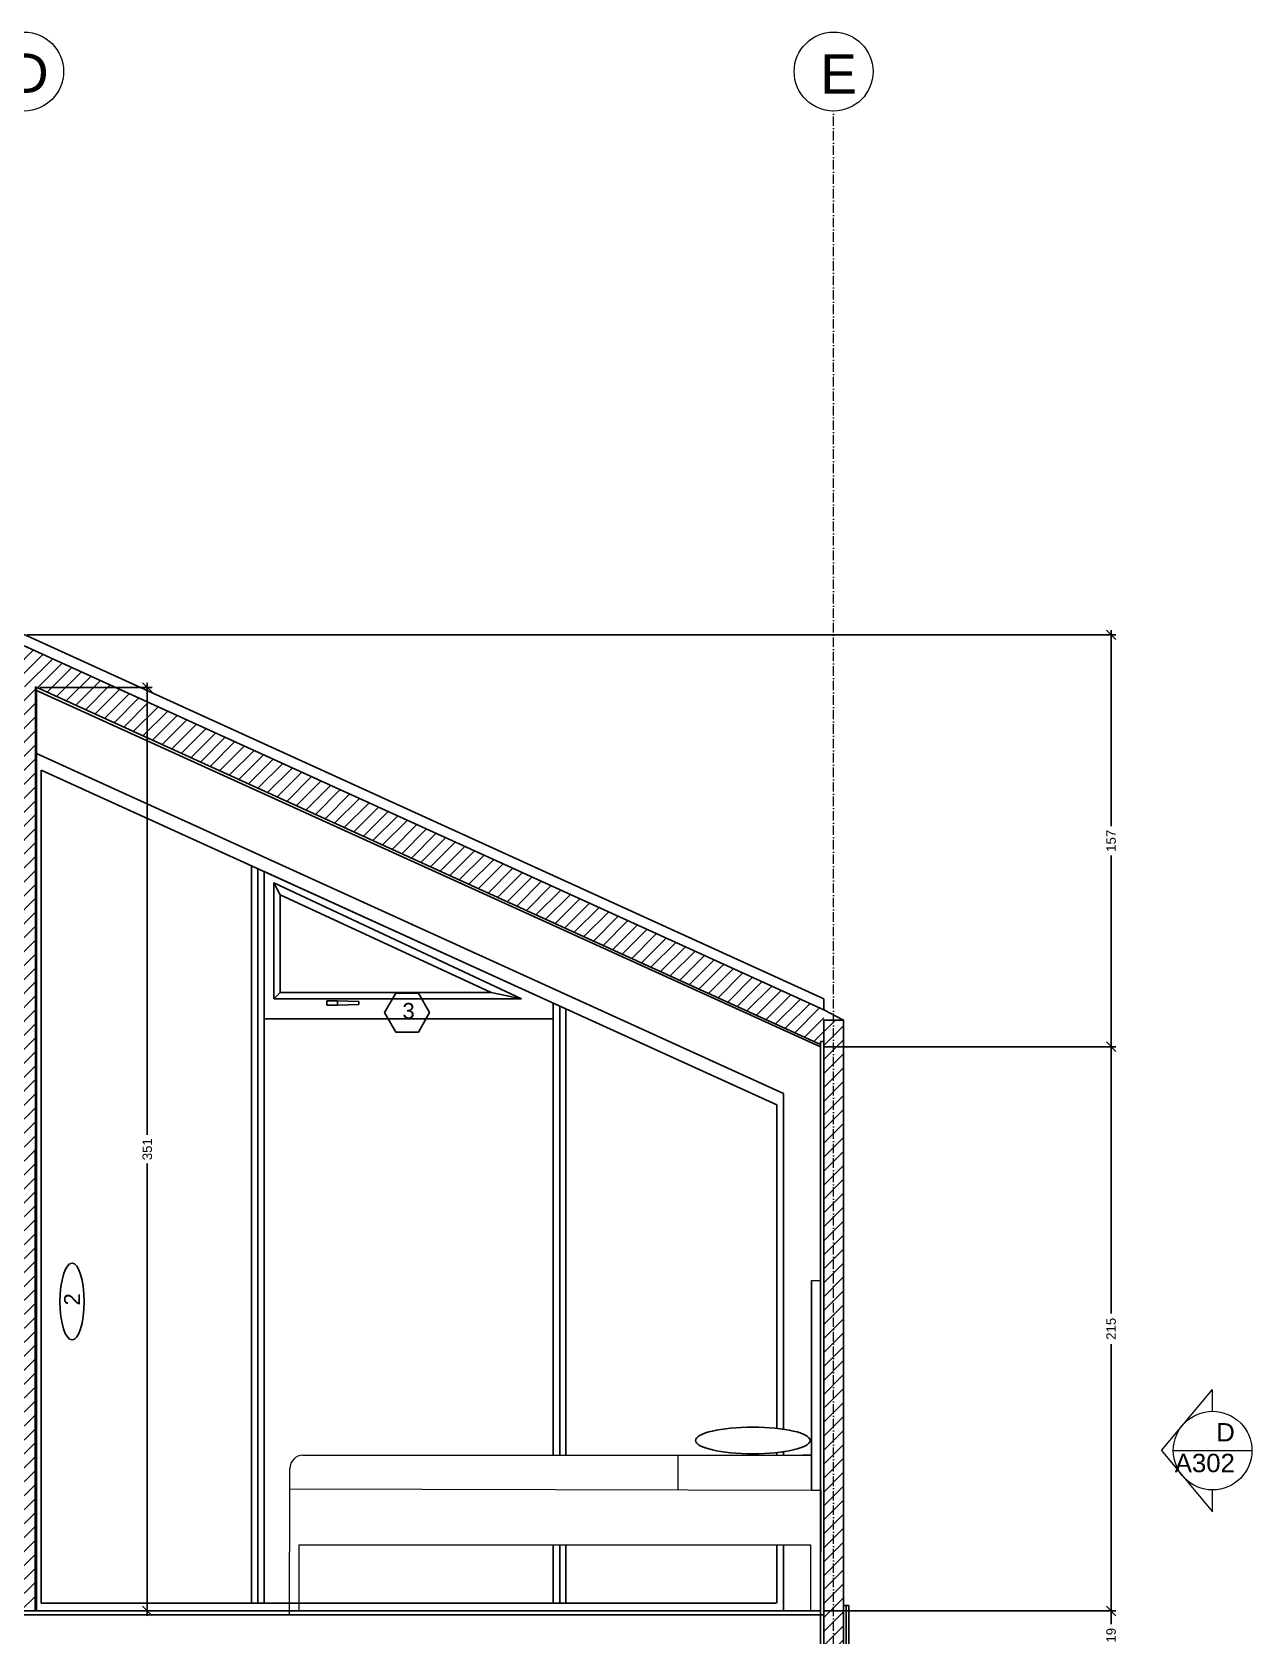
# Model space of a CAD drawing. Header units: centimetres. Extents: x 1059 to 7420, y -439 to 4439.
# Drawn here: x 1887 to 2351, y -30 to 579 of the extents above; entities that cross this region are included whole.
import ezdxf

# ---------------------------------------------------------------- set-up
doc = ezdxf.new("R2010")
doc.units = ezdxf.units.CM
doc.header["$MEASUREMENT"] = 0
doc.linetypes.add('ACAD_ISO10W100', pattern=[18, 12, -3, 0, -3])
doc.linetypes.add('AUSGEZOGEN', pattern=[0])
doc.layers.add('ARREDI', color=8, linetype='Continuous', lineweight=18)
doc.layers.add('CAMPITURE', color=7, linetype='Continuous', lineweight=25)
for name, color, linetype in [('INFISSI', 4, 'Continuous'), ('NUMERAZIONE', 30, 'Continuous'), ('quote nuove', 2, 'Continuous'), ('STRUTTURA', 1, 'Continuous')]:
    doc.layers.add(name, color=color, linetype=linetype)
doc.layers.get('0').off()
doc.styles.add('ARIAL', font='Arial.ttf')
doc.styles.get("Standard").update_dxf_attribs({"font": 'Arial.ttf'})
doc.dimstyles.new('TICK_36', dxfattribs={"dimtxt": 3.6, "dimasz": 3.6, "dimexe": 1.8, "dimexo": 1.2, "dimgap": 1.8, "dimtad": 0, "dimdec": 0, "dimzin": 0, "dimdsep": 46, "dimtxsty": 'ARIAL', "dimblk": 'OBLIQUE', "dimcen": 1.8, "dimdle": 1.8, "dimclrd": 256, "dimclrt": 256, "dimadec": 0, "dimazin": 0, "dimtfac": 1, "dimtdec": 0, "dimtmove": 1, "dimatfit": 3, "dimldrblk": 'OPEN90', "dimfxl": 1, "dimtfill": 1, "dimtolj": 1, "dimtzin": 0, "dimarcsym": 0})

# ---------------------------------------------------------------- blocks, each defined once
blk = doc.blocks.new('_Oblique')
at = {"color": 0, "linetype": 'ByBlock', "lineweight": -2}
blk.add_line((-0.5, -0.5), (0.5, 0.5), dxfattribs=at)
blk = doc.blocks.new('*D324')
at = {"layer": 'quote nuove', "color": 0, "lineweight": -2, "transparency": 16777216}
for p, q in [((1889.9, 330.09), (1932.57, 330.09)), ((1888.9, -20.95), (1932.57, -20.95))]:
    blk.add_line(p, q, dxfattribs=at)
at = {"layer": 'quote nuove', "lineweight": -2, "transparency": 16777216}
for p, q in [((1930.77, 331.89), (1930.77, 159.98)), ((1930.77, -22.75), (1930.77, 149.16))]:
    blk.add_line(p, q, dxfattribs=at)
at = {"layer": 'quote nuove', "lineweight": -2, "transparency": 16777216, "xscale": 3.6, "yscale": 3.6, "zscale": 3.6}
for p, rotation in [((1930.77, 330.09), 90), ((1930.77, -20.95), 270)]:
    blk.add_blockref('_Oblique', p, dxfattribs=dict(at, rotation=rotation))
at = {"layer": 'quote nuove', "transparency": 16777216, "insert": (1930.77, 154.57), "char_height": 3.6, "attachment_point": 5, "rotation": 90, "style": 'ARIAL', "bg_fill": 3, "box_fill_scale": 1.25, "bg_fill_color": 256, "bg_fill_true_color": 13158600, "bg_fill_transparency": 0}
blk.add_mtext('\\A1;351', dxfattribs=at)
blk = doc.blocks.new('_Open90')
at = {"color": 0, "linetype": 'ByBlock', "lineweight": -2}
for p, q in [((0, 0), (-1, 0)), ((-0.5, 0.5), (0, 0)), ((0, 0), (-0.5, -0.5))]:
    blk.add_line(p, q, dxfattribs=at)
blk = doc.blocks.new('*D326')
at = {"layer": 'quote nuove', "color": 0, "lineweight": -2, "transparency": 16777216}
for p, q in [((2187.85, -20.95), (2298.94, -20.95)), ((2187.9, -39.45), (2298.94, -39.45))]:
    blk.add_line(p, q, dxfattribs=at)
at = {"layer": 'quote nuove', "lineweight": -2, "transparency": 16777216}
for p, q in [((2297.14, -19.15), (2297.14, -25.99)), ((2297.14, -41.25), (2297.14, -34.41))]:
    blk.add_line(p, q, dxfattribs=at)
at = {"layer": 'quote nuove', "lineweight": -2, "transparency": 16777216, "xscale": 3.6, "yscale": 3.6, "zscale": 3.6}
for p, rotation in [((2297.14, -20.95), 90), ((2297.14, -39.45), 270)]:
    blk.add_blockref('_Oblique', p, dxfattribs=dict(at, rotation=rotation))
at = {"layer": 'quote nuove', "transparency": 16777216, "insert": (2297.14, -30.2), "char_height": 3.6, "attachment_point": 5, "rotation": 90, "style": 'ARIAL', "bg_fill": 3, "box_fill_scale": 1.25, "bg_fill_color": 256, "bg_fill_true_color": 13158600, "bg_fill_transparency": 0}
blk.add_mtext('\\A1;19', dxfattribs=at)
blk = doc.blocks.new('*D327')
at = {"layer": 'quote nuove', "lineweight": -2, "transparency": 16777216}
for p, q in [((2297.14, 195.34), (2297.14, 92.12)), ((2297.14, -22.75), (2297.14, 80.47))]:
    blk.add_line(p, q, dxfattribs=at)
at = {"layer": 'quote nuove', "color": 0, "lineweight": -2, "transparency": 16777216}
for p, q in [((2187.9, 193.54), (2298.94, 193.54)), ((2187.9, -20.95), (2298.94, -20.95))]:
    blk.add_line(p, q, dxfattribs=at)
at = {"layer": 'quote nuove', "lineweight": -2, "transparency": 16777216, "xscale": 3.6, "yscale": 3.6, "zscale": 3.6}
for p, rotation in [((2297.14, 193.54), 90), ((2297.14, -20.95), 270)]:
    blk.add_blockref('_Oblique', p, dxfattribs=dict(at, rotation=rotation))
at = {"layer": 'quote nuove', "transparency": 16777216, "insert": (2297.14, 86.29), "char_height": 3.6, "attachment_point": 5, "rotation": 90, "style": 'ARIAL', "bg_fill": 3, "box_fill_scale": 1.25, "bg_fill_color": 256, "bg_fill_true_color": 13158600, "bg_fill_transparency": 0}
blk.add_mtext('\\A1;215', dxfattribs=at)
blk = doc.blocks.new('*D318')
at = {"layer": 'quote nuove', "color": 0, "lineweight": -2, "transparency": 16777216}
for p, q in [((1885.14, 350.08), (2298.94, 350.08)), ((2189.1, 193.54), (2298.94, 193.54))]:
    blk.add_line(p, q, dxfattribs=at)
at = {"layer": 'quote nuove', "lineweight": -2, "transparency": 16777216}
for p, q in [((2297.14, 351.88), (2297.14, 277.41)), ((2297.14, 191.74), (2297.14, 266.2))]:
    blk.add_line(p, q, dxfattribs=at)
at = {"layer": 'quote nuove', "lineweight": -2, "transparency": 16777216, "xscale": 3.6, "yscale": 3.6, "zscale": 3.6}
for p, rotation in [((2297.14, 350.08), 90), ((2297.14, 193.54), 270)]:
    blk.add_blockref('_Oblique', p, dxfattribs=dict(at, rotation=rotation))
at = {"layer": 'quote nuove', "transparency": 16777216, "insert": (2297.14, 271.81), "char_height": 3.6, "attachment_point": 5, "rotation": 90, "style": 'ARIAL', "bg_fill": 3, "box_fill_scale": 1.25, "bg_fill_color": 256, "bg_fill_true_color": 13158600, "bg_fill_transparency": 0}
blk.add_mtext('\\A1;157', dxfattribs=at)

msp = doc.modelspace()

# ---------------------------------------------------------------- hatches: boundary and pattern name
at = {"layer": 'CAMPITURE'}
h = msp.add_hatch(dxfattribs=at)
h.set_pattern_fill('ANSI31', color=0, scale=30)
h.set_pattern_definition([(45, (-1129.0323, -3748.747), (-2.6516504, 2.6516504), [])])
h.paths.add_polyline_path([(1884.03, 345.95), (1567.3, 204.23), (1567.3, 195.55), (1574.8, 195.55), (1576, 195.55), (1576, 194.43), (1879.2, 330.1), (1879.2, 330.55), (1880.2, 330.55), (1880.2, 330.42), (1887.7, 330.42), (1888.7, 330.42), (1888.7, 330.09), (2186.7, 194.41), (2186.7, 195.55), (2187.9, 195.55), (2187.9, 204.23), (2187.9, 207.6)])
h.paths.add_polyline_path([(2195.4, 203.69), (2187.9, 203.69), (2187.9, -270.46), (2195.4, -270.46)])

# ---------------------------------------------------------------- linework, layer by layer
at = {"layer": 'ARREDI'}
for p, q in [((2183.26, 104.67), (2186.57, 104.67)), ((2132.4, 38.25), (2132.38, 25.08)), ((2132.4, 38.25), (2179.92, 38.25)), ((1984.92, 25.43), (1984.93, 33.25)), ((2183.26, 24.95), (2186.57, 24.95)), ((1988.49, -20.95), (1988.49, 4.2)), ((1988.49, 4.2), (2182.87, 4.2)), ((2182.87, 4.2), (2182.87, -20.94))]:
    msp.add_line(p, q, dxfattribs=at)
at = {"layer": 'ARREDI', "lineweight": 0}
msp.add_line((1989.93, 38.25), (2132.4, 38.25), dxfattribs=at)
at = {"layer": 'ARREDI', "lineweight": -2}
for p, q in [((2170.06, 38.25), (2170.06, 39.24)), ((2172.56, 38.25), (2172.56, 39.56))]:
    msp.add_line(p, q, dxfattribs=at)
at = {"layer": 'ARREDI'}
for points in [[(2183.26, 104.67), (2183.26, 104.67), (2183.26, 24.95), (2183.26, 24.95)], [(1984.95, 25.43), (2186.75, 24.95), (2186.64, -22.38), (1984.84, -22.38)]]:
    msp.add_lwpolyline(points, close=True, dxfattribs=at)
msp.add_arc((1989.93, 33.25), 5, 90, 179.9396, dxfattribs=at)
at = {"layer": 'ARREDI', "lineweight": -2}
msp.add_ellipse((2160.95, 43.86), major_axis=(21.75, 0), ratio=0.233603, dxfattribs=at)
at = {"layer": 'INFISSI', "color": 4, "lineweight": -2}
for p, q in [((2172.56, 175.81), (1888.7, 304.98)), ((1890.37, -18.01), (1890.37, 298.73)), ((2170.06, 171.46), (1890.37, 298.72)), ((1970.37, -17.99), (1970.37, 262.33)), ((1972.8, -17.99), (1972.8, 261.22)), ((1975.23, -17.99), (1975.23, 260.12)), ((2085.01, 38.25), (2085, 210.16)), ((2085, 210.16), (2085, 210.16)), ((2087.56, 38.25), (2087.56, 209)), ((2087.56, 209), (2087.56, 209)), ((2089.86, 38.25), (2089.86, 207.95)), ((2170.06, 48.47), (2170.06, 171.46)), ((2172.56, 48.16), (2172.56, 175.81)), ((2170.06, 38.25), (2170.06, 39.24)), ((2172.56, 38.25), (2172.56, 39.56)), ((2085.01, -17.99), (2085.01, 4.2)), ((2087.56, -17.99), (2087.56, 4.2)), ((2089.86, -17.99), (2089.86, 4.2)), ((2170.06, -17.99), (2170.06, 4.2)), ((2172.56, -20.95), (2172.56, 4.2)), ((2169.78, -17.99), (1890.37, -18.01))]:
    msp.add_line(p, q, dxfattribs=at)
at = {"layer": 'INFISSI', "linetype": 'AUSGEZOGEN'}
for p, q in [((2089.86, 207.95), (1975.23, 260.11)), ((1975.23, 260.11), (1975.23, 204.09)), ((2072.95, 211.71), (1978.88, 255.84)), ((1978.88, 255.84), (1978.88, 211.75)), ((2061.53, 214.18), (1981.32, 251.22)), ((1981.32, 251.22), (1981.32, 214.18)), ((1981.32, 214.18), (2061.53, 214.18)), ((1978.88, 211.75), (2072.95, 211.71)), ((2003.09, 210.96), (1999.06, 210.96)), ((1999.06, 209.35), (1999.06, 210.96)), ((2003.09, 209.35), (1999.06, 209.35)), ((2011.14, 210.72), (2003.09, 210.96)), ((2003.09, 209.35), (2003.09, 210.96)), ((2003.09, 209.35), (2011.14, 209.59)), ((2011.14, 209.59), (2011.14, 210.72))]:
    msp.add_line(p, q, dxfattribs=at)
at = {"layer": 'INFISSI'}
for p, q in [((1978.88, 255.84), (1981.32, 251.22)), ((1978.88, 211.75), (1981.32, 214.18)), ((2072.95, 211.71), (2061.53, 214.18)), ((1975.23, 204.09), (2085, 204.09)), ((2179.92, 38.25), (2183.26, 38.25))]:
    msp.add_line(p, q, dxfattribs=at)
at = {"layer": 'NUMERAZIONE', "lineweight": 0}
for p, q in [((2316.32, 40), (2335.71, 63.24)), ((2335.71, 54.96), (2335.71, 63.24)), ((2316.32, 40), (2335.71, 16.76)), ((2320.76, 40), (2350.66, 40)), ((2335.71, 16.76), (2335.71, 25.05))]:
    msp.add_line(p, q, dxfattribs=at)
at = {"layer": 'NUMERAZIONE', "elevation": 1758.66}
msp.add_lwpolyline([(2038.07, 206.53), (2033.8, 213.93), (2025.25, 213.93), (2020.97, 206.53), (2025.25, 199.12), (2033.8, 199.12)], close=True, dxfattribs=at)
at = {"layer": 'NUMERAZIONE', "lineweight": 0}
msp.add_circle((2335.71, 40), 14.95, dxfattribs=at)
at = {"layer": 'NUMERAZIONE'}
msp.add_ellipse((1902.15, 96.67), major_axis=(0, 14.61), ratio=0.314087, dxfattribs=at)
at = {"layer": 'quote nuove', "color": 253, "linetype": 'ACAD_ISO10W100', "lineweight": 0, "ltscale": 0.3}
msp.add_line((2191.64, -270.46), (2191.64, 549.23), dxfattribs=at)
at = {"layer": 'quote nuove', "color": 253, "lineweight": 0}
for centre in [(1883.94, 564.24), (2191.64, 564.23)]:
    msp.add_circle(centre, 15, dxfattribs=at)
at = {"layer": 'STRUTTURA'}
for p, q in [((2187.9, 207.6), (2195.4, 203.69)), ((2187.9, 195.55), (2186.7, 195.55)), ((2195.37, 195.55), (2195.4, 191.07)), ((2195.4, -18.85), (2195.4, 191.07)), ((1879.2, -20.95), (1889.16, -20.95)), ((1888.7, -20.95), (2186.65, -20.95))]:
    msp.add_line(p, q, dxfattribs=at)
at = {"layer": 'STRUTTURA', "lineweight": -2}
for p, q in [((1970.27, -22.45), (1970.27, -22.38)), ((1972.7, -22.45), (1972.7, -22.38)), ((1975.12, -22.45), (1975.12, -22.38)), ((2064.22, -22.45), (2064.07, -22.38))]:
    msp.add_line(p, q, dxfattribs=at)
at = {"layer": 'STRUTTURA'}
for points in [[(1883.95, 350.18), (2187.9, 211.73), (2187.9, 207.6), (2187.9, 207.6)], [(2187.9, 207.6), (1883.95, 345.99)], [(1887.7, -20.95), (1888.7, -20.95), (1888.7, 330.09)], [(2186.7, 194.41), (1888.21, 330.32)], [(2186.7, 195.55), (2186.7, -22.45), (2187.9, -22.45), (2187.9, 195.55)], [(2197.4, -18.85), (2195.4, -18.85)], [(2196.4, -18.85), (2196.4, -45.65)], [(2197.4, -18.85), (2197.4, -45.65)]]:
    msp.add_lwpolyline(points, dxfattribs=at)
for points in [[(2195.4, -270.46), (2187.9, -270.46), (2187.9, 203.69), (2195.4, 203.69)], [(1574.8, -22.45), (2186.7, -22.45), (2186.7, -38.38), (1574.8, -38.38)], [(2186.7, -22.45), (2187.9, -22.45), (2187.9, -43.45), (2186.7, -43.45)]]:
    msp.add_lwpolyline(points, close=True, dxfattribs=at)

# ---------------------------------------------------------------- texts
at = {"layer": 'NUMERAZIONE', "ltscale": 0.1, "insert": (2027.75, 210.17, 1758.66), "char_height": 6, "attachment_point": 1}
msp.add_mtext_dynamic_manual_height_columns('3', width=0.5819, gutter_width=12.5, heights=[0], dxfattribs=at)
at = {"layer": 'NUMERAZIONE', "ltscale": 0.1, "insert": (1899.14, 95.18), "char_height": 6, "attachment_point": 1, "rotation": 90}
msp.add_mtext_dynamic_manual_height_columns('2', width=0.5819, gutter_width=12.5, heights=[0], dxfattribs=at)
at = {"layer": 'NUMERAZIONE', "lineweight": 0, "insert": (2344.17, 31.7), "char_height": 7, "attachment_point": 9}
msp.add_mtext_dynamic_manual_height_columns('   D\\PA302', width=18.8196, gutter_width=12.5, heights=[0], dxfattribs=at)
at = {"layer": 'quote nuove', "color": 253, "lineweight": 0, "char_height": 15, "attachment_point": 1}
for s, insert in [('D', (1878.14, 571.13)), ('E', (2186.55, 570.82))]:
    msp.add_mtext_dynamic_manual_height_columns(s, width=15.1923, gutter_width=12.5, heights=[0], dxfattribs=dict(at, insert=insert))

# ---------------------------------------------------------------- next in the draw order: dimensions: what is measured, and where the dimension line sits
at = {"layer": 'quote nuove'}
for base, p1, p2, picture, middle in [((1930.77, -20.95), (1888.7, 330.09), (1887.7, -20.95), '*D324', (1930.77, 154.57)), ((2297.1438, -20.9476), (2186.6975, -39.4521), (2186.6455, -20.9476), '*D326', (2297.1438, -30.1999))]:
    dim = msp.add_linear_dim(base=base, p1=p1, p2=p2, angle=90, dimstyle='TICK_36', dxfattribs=at)
    dim.commit()
    dim.dimension.update_dxf_attribs({"geometry": picture, "text_midpoint": middle})

# ---------------------------------------------------------------- next in the draw order: hatches: boundary and pattern name
at = {"layer": 'CAMPITURE'}
h = msp.add_hatch(dxfattribs=at)
h.set_pattern_fill('ANSI31', color=0, scale=30)
h.set_pattern_definition([(45, (-1129.0236, -3499.2344), (-2.6516504, 2.6516504), [])])
h.paths.add_polyline_path([(1888.17, 330.44), (1880.14, 330.44), (1880.2, -20.95), (1888.23, -20.95)])

# ---------------------------------------------------------------- next in the draw order: linework, layer by layer
at = {"layer": 'STRUTTURA'}
msp.add_line((1888.21, 330.32), (1888.19, -20.95), dxfattribs=at)
msp.add_lwpolyline([(2186.7, 193.54), (1888.7, 329.01)], dxfattribs=at)

# ---------------------------------------------------------------- next in the draw order: dimensions: what is measured, and where the dimension line sits
at = {"layer": 'quote nuove'}
dim = msp.add_linear_dim(base=(2297.14, 193.54), p1=(2186.7, -20.95), p2=(2186.7, 193.54), angle=90, text='215', dimstyle='TICK_36', dxfattribs=at)
dim.commit()
dim.dimension.update_dxf_attribs({"geometry": '*D327', "text_midpoint": (2297.14, 86.29)})

# ---------------------------------------------------------------- next in the draw order: dimensions: what is measured, and where the dimension line sits
dim = msp.add_linear_dim(base=(2297.14, 350.08), p1=(2187.9, 193.54), p2=(1883.94, 350.08), angle=90, dimstyle='TICK_36', dxfattribs=at)
dim.commit()
dim.dimension.update_dxf_attribs({"geometry": '*D318', "text_midpoint": (2297.14, 271.81)})

doc.saveas('drawing.dxf')
